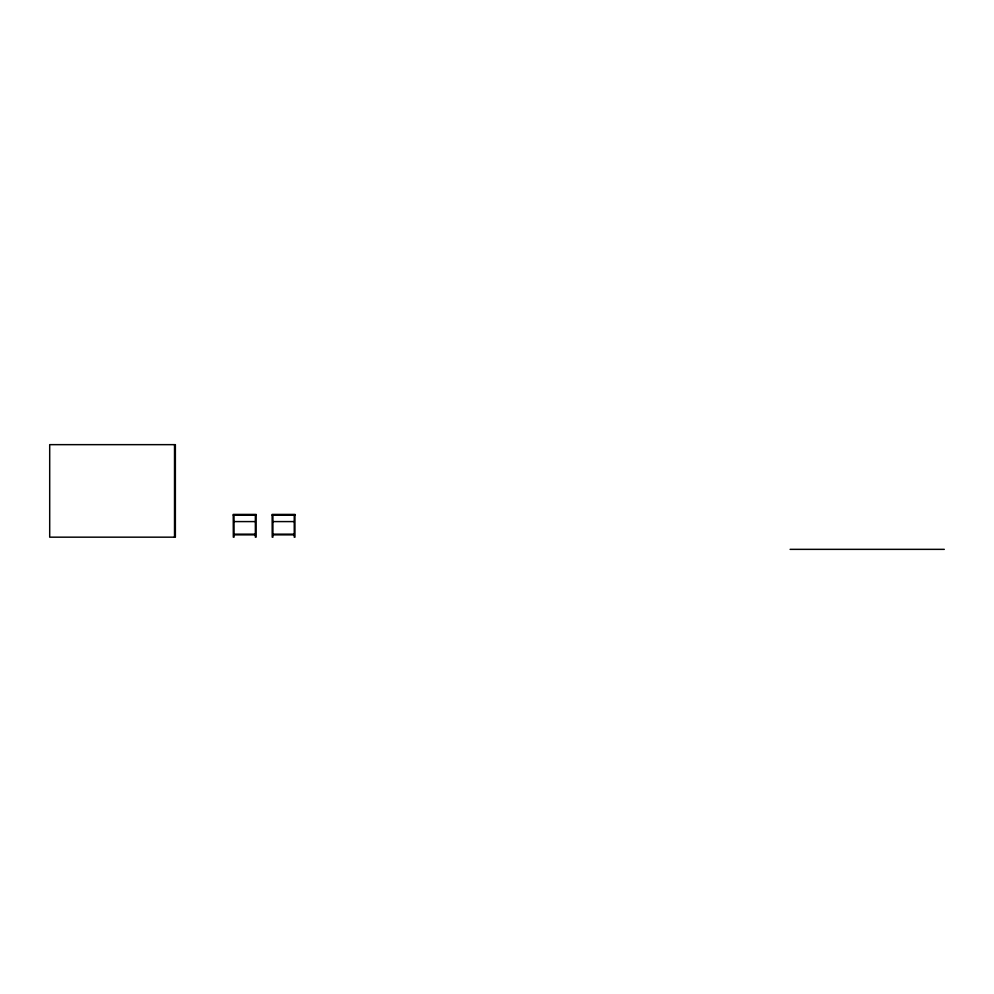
<?xml version="1.0" encoding="UTF-8"?>
<svg xmlns="http://www.w3.org/2000/svg" width="994" height="994" viewBox="0 0 994 994"><rect width="100%" height="100%" fill="white"/><g stroke="black" fill="none" stroke-linecap="round" stroke-linejoin="round"><path stroke-width="1.49" d="M233.242 515.116L256.129 515.116L256.129 514.42L233.242 514.42L233.317 537.17L234.012 537.17L234.012 515.116M272.145 515.116L295.032 515.116L295.032 514.42L272.145 514.42L272.219 537.17L272.915 537.17L272.915 515.116M234.012 521.589L255.359 521.589M272.915 521.589L294.249 521.589M234.012 534.163L255.359 534.163M272.915 534.163L294.249 534.163M234.012 534.859L255.359 534.859M272.915 534.859L294.249 534.859M790.106 549.347L944.3 549.347M294.945 515.116L294.945 537.17L294.249 537.17L294.249 515.116M256.054 515.116L256.054 537.17L255.359 537.17L255.359 515.116M174.522 444.653L174.522 537.17M175.366 444.653L49.7 444.653L49.7 537.17L175.366 537.17L175.366 444.653"/></g></svg>
